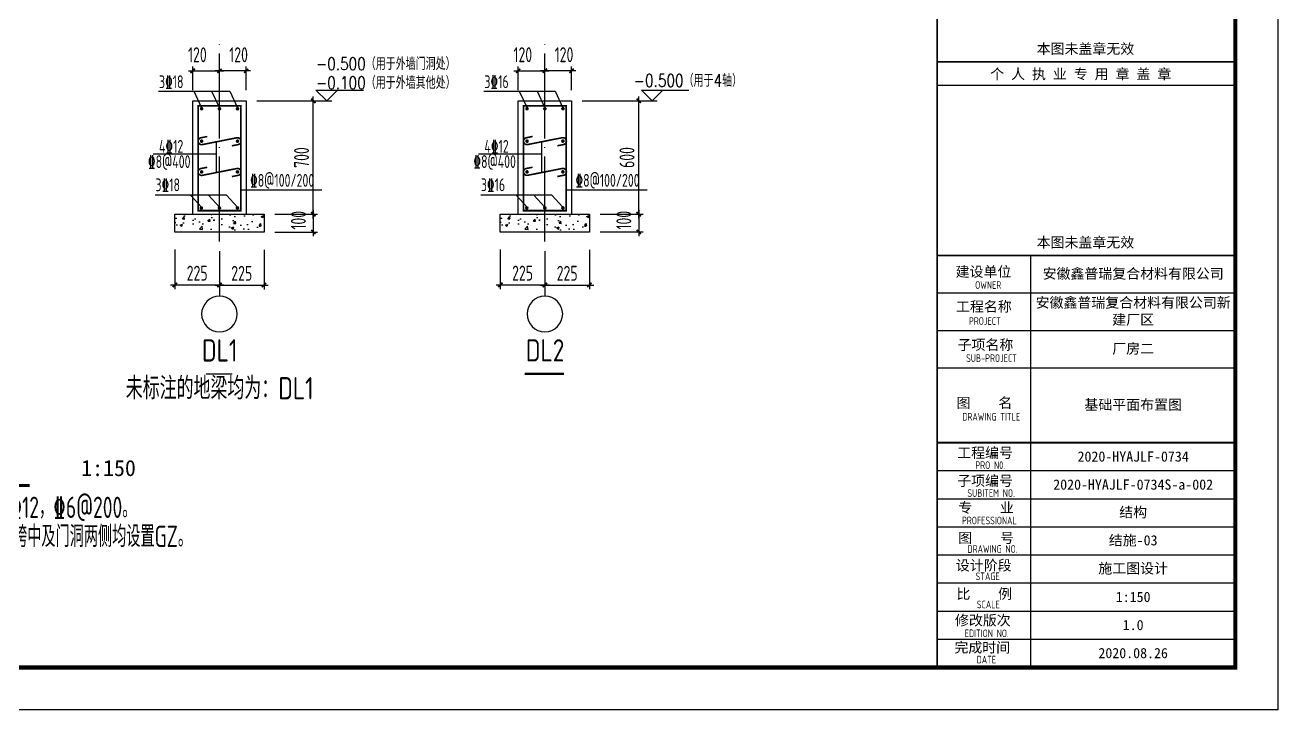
# Model space of a CAD drawing. Header units: millimetres. Extents: x 6950065 to 7140129, y 16284814 to 19754034.
# Drawn here: x 7038012 to 7082147, y 18913204 to 18937346 of the extents above; entities that cross this region are included whole.
import ezdxf
from ezdxf.enums import TextEntityAlignment as Align

# ---------------------------------------------------------------- set-up
doc = ezdxf.new("R2010")
doc.units = ezdxf.units.MM
doc.header["$LTSCALE"] = 1500
doc.header["$MEASUREMENT"] = 0
doc.linetypes.add('DOTE', pattern=[2.42, 2, -0.2, 0.02, -0.2])
doc.layers.get('Defpoints').update_dxf_attribs({"color": 1})
for name, color, linetype in [('AXIS', 3, 'Continuous'), ('AXIS_TEXT', 7, 'Continuous'), ('COLU_DE_DIM', 3, 'Continuous'), ('C型钢', 6, 'Continuous'), ('DIM_SYMB', 165, 'Continuous'), ('DOTE', 250, 'DOTE'), ('LZ_DIM', 3, 'Continuous'), ('LZ_HATCH', 253, 'Continuous'), ('LZ_LINE', 7, 'Continuous'), ('LZ_OTHER', 7, 'Continuous'), ('LZ_STEEL', 1, 'Continuous'), ('PUB_TEXT', 7, 'Continuous'), ('PUB_TITLE', 4, 'Continuous'), ('REIN', 1, 'Continuous'), ('TEXT', 7, 'Continuous'), ('THICK', 6, 'Continuous'), ('TK', 4, 'Continuous'), ('梁__实线', 4, 'Continuous'), ('灰土垫层', 215, 'Continuous'), ('轴线__尺寸数字', 253, 'Continuous')]:
    doc.layers.add(name, color=color, linetype=linetype)
doc.styles.add('_HZTXT', font='txt.shx', dxfattribs={"width": 0.8, "bigfont": 'hztxt.shx'})
doc.styles.add('_TCH_DYN', font='')
doc.styles.add('COMPLEX', font='COMPLEX')
doc.styles.add('TSSD_Dimension', font='Tssdeng.shx', dxfattribs={"width": 0.7, "bigfont": 'hztxt.shx'})
doc.styles.add('TSSD_REIN', font='tssdeng.shx', dxfattribs={"width": 0.7, "bigfont": 'tssdchn.shx'})
doc.styles.add('图签宋体', font='', dxfattribs={"height": 300})
doc.styles.get('_TCH_DYN').set_extended_font_data('SimSun')
doc.styles.get('图签宋体').set_extended_font_data('NSimSun')
doc.dimstyles.new('TSSD_25_150', dxfattribs={"dimtxt": 525, "dimasz": 150, "dimexe": 150, "dimexo": 375, "dimgap": 150, "dimtad": 1, "dimdec": 0, "dimlfac": 0.166667, "dimzin": 0, "dimdsep": 46, "dimtxsty": 'TSSD_Dimension', "dimblk": 'ARCHTICK', "dimblk1": 'ARCHTICK', "dimblk2": 'ARCHTICK', "dimcen": 0, "dimdle": 150, "dimclrt": 7, "dimadec": 0, "dimazin": 0, "dimtfac": 1, "dimtdec": 0, "dimtix": 1, "dimtmove": 2, "dimatfit": 3, "dimfxl": 0, "dimtolj": 1, "dimtzin": 0, "dimarcsym": 0})

# ---------------------------------------------------------------- blocks, each defined once
blk = doc.blocks.new('_ArchTick')
at = {"color": 0, "linetype": 'ByBlock', "const_width": 0.4}
blk.add_lwpolyline([(-0.5, -0.5), (0.5, 0.5)], dxfattribs=at)
blk = doc.blocks.new('*D888')
at = {"layer": 'COLU_DE_DIM', "color": 0, "lineweight": -2}
for p, q in [((7055230, 18935734), (7056474, 18935734)), ((7055381, 18935051), (7055381, 18935885)), ((7056323, 18935051), (7056323, 18935885))]:
    blk.add_line(p, q, dxfattribs=at)
at = {"layer": 'Defpoints', "color": 0}
for p in [(7056323, 18935734), (7055381, 18934674), (7056323, 18934674)]:
    blk.add_point(p, dxfattribs=at)
at = {"layer": 'COLU_DE_DIM', "color": 0, "lineweight": -2, "xscale": 150.7499999963329, "yscale": 150.7499999963329, "zscale": 150.7499999963329, "rotation": 180}
blk.add_blockref('_ArchTick', (7055381, 18935734), dxfattribs=at)
at = {"layer": 'COLU_DE_DIM', "color": 0, "lineweight": -2, "xscale": 150.7499999963329, "yscale": 150.7499999963329, "zscale": 150.7499999963329}
blk.add_blockref('_ArchTick', (7056323, 18935734), dxfattribs=at)
at = {"layer": 'COLU_DE_DIM', "color": 7, "insert": (7055546, 18936300), "char_height": 527.6, "attachment_point": 5, "style": 'TSSD_Dimension'}
blk.add_mtext('\\A1;120', dxfattribs=at)
blk = doc.blocks.new('*D889')
at = {"layer": 'COLU_DE_DIM', "color": 0, "lineweight": -2}
for p, q in [((7059630, 18930527), (7059630, 18934825)), ((7057642, 18934674), (7059781, 18934674)), ((7058270, 18930678), (7059781, 18930678))]:
    blk.add_line(p, q, dxfattribs=at)
at = {"layer": 'Defpoints', "color": 0}
for p in [(7057265, 18934674), (7059630, 18934674), (7057893, 18930678)]:
    blk.add_point(p, dxfattribs=at)
at = {"layer": 'COLU_DE_DIM', "color": 0, "lineweight": -2, "xscale": 150.7499999963329, "yscale": 150.7499999963329, "zscale": 150.7499999963329}
for p, rotation in [((7059630, 18934674), 90), ((7059630, 18930678), 270)]:
    blk.add_blockref('_ArchTick', p, dxfattribs=dict(at, rotation=rotation))
at = {"layer": 'COLU_DE_DIM', "color": 7, "insert": (7059215, 18932676), "char_height": 527.6, "attachment_point": 5, "rotation": 90, "style": 'TSSD_Dimension'}
blk.add_mtext('\\A1;600', dxfattribs=at)
blk = doc.blocks.new('*D890')
at = {"layer": 'COLU_DE_DIM', "color": 0, "lineweight": -2}
for p, q in [((7057416, 18935734), (7056172, 18935734)), ((7056323, 18935051), (7056323, 18935885)), ((7057265, 18935051), (7057265, 18935885))]:
    blk.add_line(p, q, dxfattribs=at)
at = {"layer": 'Defpoints', "color": 0}
for p in [(7056323, 18935734), (7056323, 18934674), (7057265, 18934674)]:
    blk.add_point(p, dxfattribs=at)
at = {"layer": 'COLU_DE_DIM', "color": 0, "lineweight": -2, "xscale": 150.7499999963329, "yscale": 150.7499999963329, "zscale": 150.7499999963329, "rotation": 180}
blk.add_blockref('_ArchTick', (7056323, 18935734), dxfattribs=at)
at = {"layer": 'COLU_DE_DIM', "color": 0, "lineweight": -2, "xscale": 150.7499999963329, "yscale": 150.7499999963329, "zscale": 150.7499999963329}
blk.add_blockref('_ArchTick', (7057265, 18935734), dxfattribs=at)
at = {"layer": 'COLU_DE_DIM', "color": 7, "insert": (7056998, 18936300), "char_height": 527.6, "attachment_point": 5, "style": 'TSSD_Dimension'}
blk.add_mtext('\\A1;120', dxfattribs=at)
blk = doc.blocks.new('_AXISO')
blk.add_circle((0, 0), 0.5)
at = {"layer": 'AXIS_TEXT', "style": 'COMPLEX', "width": 1.041667}
blk.add_attdef('A', text='', height=0.56, dxfattribs=at).set_placement((-0.25, -0.28), (0.25, -0.28), align=Align.FIT)
blk = doc.blocks.new('*D885')
at = {"layer": 'COLU_DE_DIM', "color": 0, "lineweight": -2}
for p, q in [((7054753, 18929438), (7054753, 18928036)), ((7056323, 18929376), (7056323, 18928036)), ((7054602, 18928187), (7056474, 18928187))]:
    blk.add_line(p, q, dxfattribs=at)
at = {"layer": 'Defpoints', "color": 0}
for p in [(7054753, 18929815), (7056323, 18929753), (7056323, 18928187)]:
    blk.add_point(p, dxfattribs=at)
at = {"layer": 'COLU_DE_DIM', "color": 0, "lineweight": -2, "xscale": 150.7499999963329, "yscale": 150.7499999963329, "zscale": 150.7499999963329, "rotation": 180}
blk.add_blockref('_ArchTick', (7054753, 18928187), dxfattribs=at)
at = {"layer": 'COLU_DE_DIM', "color": 0, "lineweight": -2, "xscale": 150.7499999963329, "yscale": 150.7499999963329, "zscale": 150.7499999963329}
blk.add_blockref('_ArchTick', (7056323, 18928187), dxfattribs=at)
at = {"layer": 'COLU_DE_DIM', "color": 7, "insert": (7055538, 18928602), "char_height": 527.6, "attachment_point": 5, "style": 'TSSD_Dimension'}
blk.add_mtext('\\A1;225', dxfattribs=at)
blk = doc.blocks.new('*D886')
at = {"layer": 'COLU_DE_DIM', "color": 0, "lineweight": -2}
for p, q in [((7056323, 18929376), (7056323, 18928031)), ((7057893, 18929427), (7057893, 18928031)), ((7056172, 18928182), (7058044, 18928182))]:
    blk.add_line(p, q, dxfattribs=at)
at = {"layer": 'Defpoints', "color": 0}
for p in [(7056323, 18929753), (7057893, 18929804), (7057893, 18928182)]:
    blk.add_point(p, dxfattribs=at)
at = {"layer": 'COLU_DE_DIM', "color": 0, "lineweight": -2, "xscale": 150.7499999963329, "yscale": 150.7499999963329, "zscale": 150.7499999963329, "rotation": 180}
blk.add_blockref('_ArchTick', (7056323, 18928182), dxfattribs=at)
at = {"layer": 'COLU_DE_DIM', "color": 0, "lineweight": -2, "xscale": 150.7499999963329, "yscale": 150.7499999963329, "zscale": 150.7499999963329}
blk.add_blockref('_ArchTick', (7057893, 18928182), dxfattribs=at)
at = {"layer": 'COLU_DE_DIM', "color": 7, "insert": (7057108, 18928596), "char_height": 527.6, "attachment_point": 5, "style": 'TSSD_Dimension'}
blk.add_mtext('\\A1;225', dxfattribs=at)
blk = doc.blocks.new('*D887')
at = {"layer": 'COLU_DE_DIM', "color": 0, "lineweight": -2}
for p, q in [((7059630, 18930833), (7059630, 18929902)), ((7059330, 18930682), (7059479, 18930682)), ((7058270, 18930053), (7059781, 18930053))]:
    blk.add_line(p, q, dxfattribs=at)
at = {"layer": 'Defpoints', "color": 0}
for p in [(7059707, 18930682), (7057893, 18930053), (7059630, 18930053)]:
    blk.add_point(p, dxfattribs=at)
at = {"layer": 'COLU_DE_DIM', "color": 0, "lineweight": -2, "xscale": 150.7499999963329, "yscale": 150.7499999963329, "zscale": 150.7499999963329}
for p, rotation in [((7059630, 18930682), 90), ((7059630, 18930053), 270)]:
    blk.add_blockref('_ArchTick', p, dxfattribs=dict(at, rotation=rotation))
at = {"layer": 'COLU_DE_DIM', "color": 7, "insert": (7059105, 18930467), "char_height": 527.6, "attachment_point": 5, "rotation": 90, "style": 'TSSD_Dimension'}
blk.add_mtext('\\A1;100', dxfattribs=at)
blk = doc.blocks.new('*D891')
at = {"layer": 'COLU_DE_DIM', "color": 0, "lineweight": -2}
for p, q in [((7043767, 18935732), (7045011, 18935732)), ((7043918, 18935049), (7043918, 18935883)), ((7044860, 18935049), (7044860, 18935883))]:
    blk.add_line(p, q, dxfattribs=at)
at = {"layer": 'Defpoints', "color": 0}
for p in [(7044860, 18935732), (7043918, 18934673), (7044860, 18934673)]:
    blk.add_point(p, dxfattribs=at)
at = {"layer": 'COLU_DE_DIM', "color": 0, "lineweight": -2, "xscale": 150.7499999963329, "yscale": 150.7499999963329, "zscale": 150.7499999963329, "rotation": 180}
blk.add_blockref('_ArchTick', (7043918, 18935732), dxfattribs=at)
at = {"layer": 'COLU_DE_DIM', "color": 0, "lineweight": -2, "xscale": 150.7499999963329, "yscale": 150.7499999963329, "zscale": 150.7499999963329}
blk.add_blockref('_ArchTick', (7044860, 18935732), dxfattribs=at)
at = {"layer": 'COLU_DE_DIM', "color": 7, "insert": (7044083, 18936298), "char_height": 527.6, "attachment_point": 5, "style": 'TSSD_Dimension'}
blk.add_mtext('\\A1;120', dxfattribs=at)
blk = doc.blocks.new('*D892')
at = {"layer": 'COLU_DE_DIM', "color": 0, "lineweight": -2}
for p, q in [((7048167, 18930526), (7048167, 18934823)), ((7046179, 18934673), (7048317, 18934673)), ((7046807, 18930676), (7048317, 18930676))]:
    blk.add_line(p, q, dxfattribs=at)
at = {"layer": 'Defpoints', "color": 0}
for p in [(7045802, 18934673), (7048167, 18934673), (7046430, 18930676)]:
    blk.add_point(p, dxfattribs=at)
at = {"layer": 'COLU_DE_DIM', "color": 0, "lineweight": -2, "xscale": 150.7499999963329, "yscale": 150.7499999963329, "zscale": 150.7499999963329}
for p, rotation in [((7048167, 18934673), 90), ((7048167, 18930676), 270)]:
    blk.add_blockref('_ArchTick', p, dxfattribs=dict(at, rotation=rotation))
at = {"layer": 'COLU_DE_DIM', "color": 7, "insert": (7047752, 18932675), "char_height": 527.6, "attachment_point": 5, "rotation": 90, "style": 'TSSD_Dimension'}
blk.add_mtext('\\A1;700', dxfattribs=at)
blk = doc.blocks.new('*D893')
at = {"layer": 'COLU_DE_DIM', "color": 0, "lineweight": -2}
for p, q in [((7045953, 18935732), (7044709, 18935732)), ((7044860, 18935049), (7044860, 18935883)), ((7045802, 18935049), (7045802, 18935883))]:
    blk.add_line(p, q, dxfattribs=at)
at = {"layer": 'Defpoints', "color": 0}
for p in [(7044860, 18935732), (7044860, 18934673), (7045802, 18934673)]:
    blk.add_point(p, dxfattribs=at)
at = {"layer": 'COLU_DE_DIM', "color": 0, "lineweight": -2, "xscale": 150.7499999963329, "yscale": 150.7499999963329, "zscale": 150.7499999963329, "rotation": 180}
blk.add_blockref('_ArchTick', (7044860, 18935732), dxfattribs=at)
at = {"layer": 'COLU_DE_DIM', "color": 0, "lineweight": -2, "xscale": 150.7499999963329, "yscale": 150.7499999963329, "zscale": 150.7499999963329}
blk.add_blockref('_ArchTick', (7045802, 18935732), dxfattribs=at)
at = {"layer": 'COLU_DE_DIM', "color": 7, "insert": (7045534, 18936298), "char_height": 527.6, "attachment_point": 5, "style": 'TSSD_Dimension'}
blk.add_mtext('\\A1;120', dxfattribs=at)
blk = doc.blocks.new('*D894')
at = {"layer": 'COLU_DE_DIM', "color": 0, "lineweight": -2}
for p, q in [((7043290, 18929436), (7043290, 18928035)), ((7044860, 18929374), (7044860, 18928035)), ((7043139, 18928185), (7045011, 18928185))]:
    blk.add_line(p, q, dxfattribs=at)
at = {"layer": 'Defpoints', "color": 0}
for p in [(7043290, 18929813), (7044860, 18929751), (7044860, 18928185)]:
    blk.add_point(p, dxfattribs=at)
at = {"layer": 'COLU_DE_DIM', "color": 0, "lineweight": -2, "xscale": 150.7499999963329, "yscale": 150.7499999963329, "zscale": 150.7499999963329, "rotation": 180}
blk.add_blockref('_ArchTick', (7043290, 18928185), dxfattribs=at)
at = {"layer": 'COLU_DE_DIM', "color": 0, "lineweight": -2, "xscale": 150.7499999963329, "yscale": 150.7499999963329, "zscale": 150.7499999963329}
blk.add_blockref('_ArchTick', (7044860, 18928185), dxfattribs=at)
at = {"layer": 'COLU_DE_DIM', "color": 7, "insert": (7044075, 18928600), "char_height": 527.6, "attachment_point": 5, "style": 'TSSD_Dimension'}
blk.add_mtext('\\A1;225', dxfattribs=at)
blk = doc.blocks.new('*D895')
at = {"layer": 'COLU_DE_DIM', "color": 0, "lineweight": -2}
for p, q in [((7044860, 18929374), (7044860, 18928029)), ((7046430, 18929425), (7046430, 18928029)), ((7044709, 18928180), (7046581, 18928180))]:
    blk.add_line(p, q, dxfattribs=at)
at = {"layer": 'Defpoints', "color": 0}
for p in [(7044860, 18929751), (7046430, 18929802), (7046430, 18928180)]:
    blk.add_point(p, dxfattribs=at)
at = {"layer": 'COLU_DE_DIM', "color": 0, "lineweight": -2, "xscale": 150.7499999963329, "yscale": 150.7499999963329, "zscale": 150.7499999963329, "rotation": 180}
blk.add_blockref('_ArchTick', (7044860, 18928180), dxfattribs=at)
at = {"layer": 'COLU_DE_DIM', "color": 0, "lineweight": -2, "xscale": 150.7499999963329, "yscale": 150.7499999963329, "zscale": 150.7499999963329}
blk.add_blockref('_ArchTick', (7046430, 18928180), dxfattribs=at)
at = {"layer": 'COLU_DE_DIM', "color": 7, "insert": (7045645, 18928594), "char_height": 527.6, "attachment_point": 5, "style": 'TSSD_Dimension'}
blk.add_mtext('\\A1;225', dxfattribs=at)
blk = doc.blocks.new('*D896')
at = {"layer": 'COLU_DE_DIM', "color": 0, "lineweight": -2}
for p, q in [((7048167, 18930831), (7048167, 18929901)), ((7047867, 18930680), (7048016, 18930680)), ((7046807, 18930051), (7048317, 18930051))]:
    blk.add_line(p, q, dxfattribs=at)
at = {"layer": 'Defpoints', "color": 0}
for p in [(7048244, 18930680), (7046430, 18930051), (7048167, 18930051)]:
    blk.add_point(p, dxfattribs=at)
at = {"layer": 'COLU_DE_DIM', "color": 0, "lineweight": -2, "xscale": 150.7499999963329, "yscale": 150.7499999963329, "zscale": 150.7499999963329}
for p, rotation in [((7048167, 18930680), 90), ((7048167, 18930051), 270)]:
    blk.add_blockref('_ArchTick', p, dxfattribs=dict(at, rotation=rotation))
at = {"layer": 'COLU_DE_DIM', "color": 7, "insert": (7047642, 18930465), "char_height": 527.6, "attachment_point": 5, "rotation": 90, "style": 'TSSD_Dimension'}
blk.add_mtext('\\A1;100', dxfattribs=at)
blk = doc.blocks.new('GeYuanFrame_88343862', base_point=(20.09, 4.53))
at = {"layer": 'PUB_TITLE'}
blk.add_lwpolyline([(803.09, 14.53), (803.09, 111.33)], dxfattribs=at)
at = {"layer": 'TK'}
for p, q in [((781.09, 102.53), (851.09, 102.53)), ((781.09, 93.73), (851.09, 93.73)), ((781.09, 84.93), (803.09, 84.93)), ((781.09, 84.93), (851.09, 84.93)), ((781.09, 67.37), (851.09, 67.37)), ((781.09, 67.33), (851.09, 67.33)), ((781.09, 60.77), (851.09, 60.77)), ((781.09, 54.17), (851.09, 54.17)), ((781.09, 47.57), (851.09, 47.57)), ((781.09, 40.97), (851.09, 40.97)), ((781.09, 34.37), (851.09, 34.37)), ((781.09, 27.77), (851.09, 27.77)), ((781.09, 21.17), (851.09, 21.17)), ((781.09, 14.53), (851.09, 14.53))]:
    blk.add_line(p, q, dxfattribs=at)
blk.add_lwpolyline([(20.09, 4.53), (20.09, 598.53), (861.09, 598.53), (861.09, 4.53)], close=True, dxfattribs=at)
at = {"layer": 'TK', "const_width": 1}
blk.add_lwpolyline([(45.09, 588.53), (851.09, 588.53), (851.09, 14.53), (45.09, 14.53)], close=True, dxfattribs=at)
at = {"layer": 'TK'}
for points, const_width in [([(781.09, 588.53), (781.09, 14.53)], 0.4), ([(781.09, 156.83), (851.09, 156.83)], 0.35), ([(781.09, 111.33), (851.09, 111.33)], 0.35), ([(781.09, 67.37), (851.09, 67.37)], 0.35)]:
    blk.add_lwpolyline(points, dxfattribs=dict(at, const_width=const_width))
blk.add_lwpolyline([(781.09, 151.33), (851.09, 151.33)], dxfattribs=at)
at = {"layer": 'TK', "style": '图签宋体'}
for s, p in [('本图未盖章无效', (804.43, 158.7)), ('个 人 执 业 专 用 章 盖 章', (793.52, 152.77)), ('本图未盖章无效', (804.43, 113.2)), ('建设单位', (785.39, 106.33)), ('工程名称', (785.47, 98.12)), ('子项名称', (785.85, 89.14)), ('图    名', (785.63, 75.5)), ('工程编号', (785.77, 63.77)), ('子项编号', (785.77, 57.19)), ('专    业', (786.01, 50.88)), ('图    号', (786.02, 43.77)), ('设计阶段', (785.45, 37.32)), ('比    例', (785.59, 30.63)), ('修改版次', (785.24, 24.41)), ('完成时间', (785.11, 18.02))]:
    blk.add_text(s, height=2.4, dxfattribs=at).set_placement(p)
at = {"layer": 'TK', "style": 'TSSD_REIN'}
for s, width, p in [('OWNER', 0.7, (789.98, 103.48)), ('PROJECT', 0.7, (788.52, 95.02)), ('SUB-PROJECT', 0.7, (787.86, 86.3)), ('DRAWING TITLE', 0.7, (786.97, 72.53)), ('PRO N0.', 0.7, (790.01, 61.15)), ('SUBITEM NO.', 0.7, (788.15, 54.58)), ('PROFESSIONAL', 0.8, (786.88, 48.15)), ('DRAWING NO.', 0.7, (788.19, 41.45)), ('STAGE', 0.7, (790.09, 35.03)), ('SCALE', 0.7, (790.38, 28.42)), ('EDITION NO.', 0.8, (787.53, 21.64)), ('DATE', 0.7, (790.33, 15.45))]:
    blk.add_text(s, height=1.8, dxfattribs=dict(at, width=width)).set_placement(p)
at = {"layer": 'TK', "char_height": 2.4, "width": 48, "attachment_point": 5, "style": '图签宋体'}
for s, insert in [('安徽鑫普瑞复合材料有限公司', (827.09, 106.93)), ('安徽鑫普瑞复合材料有限公司新建厂区', (827.09, 98.13)), ('厂房二', (827.09, 89.33)), ('基础平面布置图', (827.09, 76.13)), ('2020-HYAJLF-0734', (827.09, 64.07)), ('2020-HYAJLF-0734S-a-002', (827.09, 57.47)), ('结构', (827.09, 50.87)), ('结施-03', (827.09, 44.27)), ('施工图设计', (827.09, 37.67)), ('1:150', (827.09, 31.07)), ('1.0', (827.09, 24.47)), ('2020.08.26', (827.09, 17.88))]:
    blk.add_mtext(s, dxfattribs=dict(at, insert=insert))

msp = doc.modelspace()

# ---------------------------------------------------------------- hatches: boundary and pattern name
at = {"layer": 'LZ_HATCH', "ltscale": 0.01}
h = msp.add_hatch(dxfattribs=at)
h.set_pattern_fill('AR-CONC', color=256, scale=125.625, style=0)
h.set_pattern_definition([(50, (6812227.16, 18762024.3), (901.0581, -78.8324), [94.2187, -1036.4062]), (355, (6812227.2, 18762024.3), (-174.3064, 944.9414), [75.375, -829.125]), (100.4514, (6812302.25, 18762017.7), (726.7524, 866.1084), [80.0736, -880.8098]), (46.1842, (6812227.2, 18762275.5), (1340.7216, -207.9333), [141.328, -1554.6094]), (96.6356, (6812338.9, 18762258.2), (1174.17, 1223.7356), [120.1104, -1321.2145]), (351.1842, (6812227.2, 18762275.5), (1174.169, 1223.7365), [113.0625, -1243.6875]), (21, (6812352.8, 18762212.7), (749.8645, -505.79), [94.2187, -1036.4062]), (326, (6812352.8, 18762212.7), (305.665, 910.9697), [75.375, -829.125]), (71.4514, (6812415.3, 18762170.6), (1055.5297, 405.179), [80.0736, -880.8098]), (37.5, (6812227.16, 18762024.27), (15.27582, 418.1979), [0, -819.075, 0, -841.6875, 0, -832.2656]), (7.5, (6812227.16, 18762024.27), (330.4811, 495.4797), [0, -479.8875, 0, -800.23125, 0, -317.2031]), (327.5, (6811947, 18762024.27), (670.61444, -28.33456), [0, -314.0625, 0, -979.875, 0, -1300.21875]), (317.5, (6811821.4, 18762024.3), (732.6276, 125.7569), [0, -408.2812, 0, -650.7375, 0, -923.3437])])
h.paths.add_polyline_path([(7043289.8, 18930680.2), (7046430.4, 18930680.2), (7046430.4, 18930048.3), (7043289.8, 18930048.3)])
h = msp.add_hatch(dxfattribs=at)
h.set_pattern_fill('AR-CONC', color=256, scale=125.625, style=0)
h.set_pattern_definition([(50, (6823690.2, 18762026), (901.0581, -78.8324), [94.2187, -1036.4062]), (355, (6823690.2, 18762026), (-174.3064, 944.9414), [75.375, -829.125]), (100.4514, (6823765.3, 18762019.46), (726.7524, 866.1084), [80.0736, -880.8098]), (46.1842, (6823690.2, 18762277.3), (1340.7216, -207.9333), [141.328, -1554.6094]), (96.6356, (6823801.9, 18762260), (1174.17, 1223.7356), [120.1104, -1321.2145]), (351.1842, (6823690.2, 18762277.3), (1174.169, 1223.7365), [113.0625, -1243.6875]), (21, (6823815.8, 18762214.46), (749.8645, -505.79), [94.2187, -1036.4062]), (326, (6823815.8, 18762214.5), (305.665, 910.9697), [75.375, -829.125]), (71.4514, (6823878.3, 18762172.3), (1055.5297, 405.179), [80.0736, -880.8098]), (37.5, (6823690.2, 18762026.03), (15.27582, 418.1979), [0, -819.075, 0, -841.6875, 0, -832.2656]), (7.5, (6823690.2, 18762026.03), (330.4811, 495.4797), [0, -479.8875, 0, -800.23125, 0, -317.2031]), (327.5, (6823410.04, 18762026.03), (670.61444, -28.33456), [0, -314.0625, 0, -979.875, 0, -1300.21875]), (317.5, (6823284.4, 18762026), (732.6276, 125.7569), [0, -408.2812, 0, -650.7375, 0, -923.3437])])
h.paths.add_polyline_path([(7054752.8, 18930681.9), (7057893.5, 18930681.9), (7057893.5, 18930050.1), (7054752.8, 18930050.1)])

# ---------------------------------------------------------------- linework, layer by layer
at = {"color": 2}
for p, q in [((7045613.9, 18931534.5), (7048461.7, 18931534.5)), ((7057076.9, 18931536.3), (7059924.7, 18931536.3))]:
    msp.add_line(p, q, dxfattribs=at)
at = {"layer": 'AXIS'}
for p, q in [((7044860.1, 18929374.1), (7044860.1, 18927787.4)), ((7056323.1, 18929375.9), (7056323.1, 18927789.1))]:
    msp.add_line(p, q, dxfattribs=at)
at = {"layer": 'DIM_SYMB', "const_width": 105}
msp.add_lwpolyline([(7030422.6, 18921118.7), (7038179.8, 18921118.7)], dxfattribs=at)
at = {"layer": 'DOTE', "linetype": 'DOTE'}
for p, q in [((7044860.1, 18929714.8), (7044860.1, 18936655.9)), ((7056323.1, 18929716.6), (7056323.1, 18936657.6))]:
    msp.add_line(p, q, dxfattribs=at)
at = {"layer": 'LZ_DIM', "ltscale": 0.01}
for p, q in [((7048247.6, 18934672.5), (7048819.9, 18934672.5)), ((7059710.6, 18934674.3), (7060282.9, 18934674.3))]:
    msp.add_line(p, q, dxfattribs=at)
at = {"layer": 'LZ_LINE', "linetype": 'Continuous'}
for p, q in [((7043917.9, 18930680.2), (7043917.9, 18934672.5)), ((7043917.9, 18934672.5), (7045802.3, 18934672.5)), ((7045802.3, 18934672.5), (7045802.3, 18930678.1)), ((7055381, 18930681.9), (7055381, 18934674.3)), ((7055381, 18934674.3), (7057265.3, 18934674.3)), ((7057265.3, 18934674.3), (7057265.3, 18930679.9))]:
    msp.add_line(p, q, dxfattribs=at)
at = {"layer": 'LZ_OTHER'}
for p, q in [((7042714.6, 18935010.1), (7045221, 18935010.1)), ((7043956.1, 18935010.1), (7044231.9, 18934426)), ((7044584.2, 18935010.1), (7044860, 18934426)), ((7045221, 18935010.1), (7045496.1, 18934427.5)), ((7054177.7, 18935011.9), (7056684, 18935011.9)), ((7055419.1, 18935011.9), (7055694.9, 18934427.8)), ((7056047.2, 18935011.9), (7056323.1, 18934427.8)), ((7056684, 18935011.9), (7056959.2, 18934429.2)), ((7044758.3, 18932150.9), (7044758.3, 18933231.4)), ((7056221.3, 18932152.6), (7056221.3, 18933233.1)), ((7044758.3, 18932797), (7042521.1, 18932797)), ((7056221.3, 18932798.7), (7053984.1, 18932798.7)), ((7045109.7, 18931351), (7042600.2, 18931351)), ((7043844.8, 18931351), (7044231.9, 18930927.7)), ((7044472.9, 18931351), (7044860, 18930927.7)), ((7045109.7, 18931351), (7045496.1, 18930929.2)), ((7056572.7, 18931352.7), (7054063.3, 18931352.7)), ((7055307.8, 18931352.7), (7055694.9, 18930929.5)), ((7055936, 18931352.7), (7056323.1, 18930929.5)), ((7056572.7, 18931352.7), (7056959.2, 18930930.9))]:
    msp.add_line(p, q, dxfattribs=at)
at = {"layer": 'LZ_STEEL', "color": 4, "const_width": 62.8}
for points in [[(7044106.4, 18934494.5), (7045613.9, 18934494.5), (7045613.9, 18930802.1), (7044106.4, 18930802.1), (7044106.4, 18934494.5)], [(7055569.4, 18934496.3), (7057076.9, 18934496.3), (7057076.9, 18930803.8), (7055569.4, 18930803.8), (7055569.4, 18934496.3)]]:
    msp.add_lwpolyline(points, dxfattribs=at)
for points in [[(7044232, 18934427.5, 1), (7044232, 18934364.7, 1)], [(7044860.1, 18934426.2, 1), (7044860.1, 18934363.4, 1)], [(7045496.1, 18934427.5, 1), (7045496.1, 18934364.7, 1)], [(7055695, 18934429.2, 1), (7055695, 18934366.4, 1)], [(7056323.1, 18934428, 1), (7056323.1, 18934365.2, 1)], [(7056959.2, 18934429.2, 1), (7056959.2, 18934366.4, 1)], [(7044232, 18933283.7, 1), (7044232, 18933220.9, 1)], [(7045496.1, 18933283.7, 1), (7045496.1, 18933220.9, 1)], [(7055695, 18933285.4, 1), (7055695, 18933222.6, 1)], [(7056959.2, 18933285.4, 1), (7056959.2, 18933222.6, 1)], [(7044232, 18932199.6, 1), (7044232, 18932136.8, 1)], [(7045496.1, 18932199.6, 1), (7045496.1, 18932136.8, 1)], [(7055695, 18932201.4, 1), (7055695, 18932138.6, 1)], [(7056959.2, 18932201.4, 1), (7056959.2, 18932138.6, 1)], [(7044223.7, 18930927.7, 1), (7044223.7, 18930864.9, 1)], [(7044860.1, 18930927.7, 1), (7044860.1, 18930864.9, 1)], [(7045496.1, 18930929.2, 1), (7045496.1, 18930866.4, 1)], [(7055686.8, 18930929.5, 1), (7055686.8, 18930866.7, 1)], [(7056323.1, 18930929.5, 1), (7056323.1, 18930866.7, 1)], [(7056959.2, 18930930.9, 1), (7056959.2, 18930868.1, 1)]]:
    msp.add_lwpolyline(points, format="xyb", close=True, dxfattribs=at)
at = {"layer": 'PUB_TEXT', "color": 7}
for p, q in [((7048261, 18935049.4), (7049014.7, 18935049.4)), ((7048637.8, 18934672.5), (7048261, 18935049.4)), ((7049014.7, 18935049.4), (7048637.8, 18934672.5)), ((7048637.8, 18935049.4), (7049934.3, 18935049.4)), ((7059724, 18935051.2), (7060477.7, 18935051.2)), ((7060100.9, 18934674.3), (7059724, 18935051.2)), ((7060477.7, 18935051.2), (7060100.9, 18934674.3)), ((7060100.9, 18935051.2), (7061397.3, 18935051.2))]:
    msp.add_line(p, q, dxfattribs=at)
at = {"layer": 'REIN', "color": 4, "const_width": 56.5}
for points in [[(7044430.1, 18933416.3), (7044208.3, 18933372.4, 0.9997835), (7044255.7, 18933132.1), (7045472.4, 18933372.4, -1.0002165), (7045519.8, 18933132.1), (7045298, 18933088.3)], [(7055893.1, 18933418), (7055671.3, 18933374.2, 0.9997835), (7055718.7, 18933133.9), (7056935.5, 18933374.2, -1.0002165), (7056982.9, 18933133.9), (7056761, 18933090)], [(7044430.1, 18932332.2), (7044208.3, 18932288.4, 0.9997835), (7044255.7, 18932048.1), (7045472.4, 18932288.4, -1.0002165), (7045519.8, 18932048.1), (7045298, 18932004.3)], [(7055893.1, 18932334), (7055671.3, 18932290.2, 0.9997835), (7055718.7, 18932049.8), (7056935.5, 18932290.2, -1.0002165), (7056982.9, 18932049.8), (7056761, 18932006)]]:
    msp.add_lwpolyline(points, format="xyb", dxfattribs=at)
at = {"layer": 'THICK'}
for points, const_width in [([(7044382.4, 18925048.4), (7045310.2, 18925048.4)], 52.3), ([(7055607.9, 18925055.3), (7056999.6, 18925055.3)], 78.5)]:
    msp.add_lwpolyline(points, dxfattribs=dict(at, const_width=const_width))
at = {"layer": '梁__实线'}
for points in [[(7043289.8, 18930680.2), (7046430.4, 18930680.2), (7046430.4, 18930048.3), (7043289.8, 18930048.3)], [(7054752.8, 18930681.9), (7057893.5, 18930681.9), (7057893.5, 18930050.1), (7054752.8, 18930050.1)]]:
    msp.add_lwpolyline(points, close=True, dxfattribs=at)
at = {"layer": '灰土垫层'}
for p, q in [((7043289.8, 18930046.7), (7043289.8, 18930680.2)), ((7046430.4, 18930676.5), (7046430.4, 18930048.3)), ((7054752.8, 18930048.4), (7054752.8, 18930681.9)), ((7057893.5, 18930678.2), (7057893.5, 18930050.1)), ((7046430.4, 18930048.3), (7043289.8, 18930046.7)), ((7057893.5, 18930050.1), (7054752.8, 18930048.4))]:
    msp.add_line(p, q, dxfattribs=at)

# ---------------------------------------------------------------- block references
at = {"layer": 'AXIS', "xscale": -1256.249999969441, "yscale": 1256.249999969441, "zscale": 1256.249999969441, "rotation": 180}
for p in [(7044860.1, 18927159.2), (7056323.1, 18927161)]:
    msp.add_blockref('_AXISO', p, dxfattribs=at)
at = {"layer": 'C型钢', "color": 3, "xscale": 150, "yscale": 150, "zscale": 150}
msp.add_blockref('GeYuanFrame_88343862', (6955997, 18913204.1), dxfattribs=at)

# ---------------------------------------------------------------- texts
at = {"layer": 'PUB_TEXT', "color": 7, "style": '_HZTXT', "width": 0.8}
for s, p in [('-0.500（用于外墙门洞处）', (7050721.6, 18936003.9)), ('-0.500（用于4轴）', (7061364.7, 18935413.4)), ('-0.100（用于外墙其他处）', (7050721.6, 18935336.4))]:
    msp.add_text(s, height=439.687, dxfattribs=at).set_placement(p, align=Align.MIDDLE)
at = {"layer": 'PUB_TEXT', "style": 'TSSD_REIN', "width": 0.7}
for s, p in [('3\x8418', (7042730.5, 18935120.2)), ('3\x8416', (7054193.5, 18935121.9)), ('4\x8412', (7042730.5, 18932842.5)), ('4\x8412', (7054193.5, 18932844.3)), ('\x848@400', (7042341.6, 18932305.3)), ('\x848@400', (7053804.6, 18932307.1)), ('\x848@100/200', (7045938, 18931644.4)), ('\x848@100/200', (7057401, 18931646.1)), ('3\x8418', (7042607.5, 18931487.5)), ('3\x8416', (7054070.5, 18931489.2))]:
    msp.add_text(s, height=452.25, dxfattribs=at).set_placement(p)
at = {"layer": 'PUB_TEXT', "style": '_TCH_DYN'}
msp.add_text('1:150', height=566.46, dxfattribs=at).set_placement((7039988.7, 18921448.3))
at = {"layer": 'TEXT', "style": 'TSSD_REIN', "width": 0.8}
for s, height, p in [('DL1', 785.16, (7044869.2, 18925249.8, 5464.8)), ('DL2', 785.16, (7056332.2, 18925251.6, 5464.8)), ('未标注的地梁均为：DL1', 785.156, (7044869.2, 18923916.6, 5464.8))]:
    msp.add_text(s, height=height, dxfattribs=at).set_placement(p, align=Align.BOTTOM_CENTER)
at = {"layer": '轴线__尺寸数字', "color": 2, "style": 'TSSD_REIN', "width": 0.7}
for s, p in [('注:1.未注明柱为GZ，240X240，4\x8412，\x846@200。', (7029135.6, 18919972.2)), ('在1.2m标高以下维护墙中每开间、跨中及门洞两侧均设置GZ。', (7029894.2, 18918948.7))]:
    msp.add_text(s, height=750, dxfattribs=at).set_placement(p)

# ---------------------------------------------------------------- dimensions: what is measured, and where the dimension line sits
at = {"layer": 'COLU_DE_DIM'}
for base, p1, p2, picture, middle in [((7044860.1, 18935732.5), (7043917.9, 18934672.5), (7044860.1, 18934672.5), '*D891', (7044083.2, 18936297.8)), ((7056323.1, 18935734.2), (7055381, 18934674.3), (7056323.1, 18934674.3), '*D888', (7055546.3, 18936299.5))]:
    dim = msp.add_linear_dim(base=base, p1=p1, p2=p2, text='120', dimstyle='TSSD_25_150', override={"dimscale": 1.005, "dimlfac": 0.165837}, dxfattribs=at)
    dim.commit()
    dim.dimension.update_dxf_attribs({"geometry": picture, "text_midpoint": middle, "dimtype": 128})
for base, p1, p2, angle, text, picture, middle in [((7044860.1, 18935732.5), (7045802.3, 18934672.5), (7044860.1, 18934672.5), 180, '120', '*D893', (7045534.5, 18936297.8)), ((7056323.1, 18935734.2), (7057265.3, 18934674.3), (7056323.1, 18934674.3), 180, '120', '*D890', (7056997.5, 18936299.5)), ((7048166.7, 18930051.5), (7048243.6, 18930680.2), (7046430.4, 18930051.5), 90, '100', '*D896', (7047642.1, 18930465.2)), ((7059629.8, 18930053.2), (7059706.7, 18930682), (7057893.5, 18930053.2), 90, '100', '*D887', (7059105.2, 18930466.9))]:
    dim = msp.add_linear_dim(base=base, p1=p1, p2=p2, angle=angle, text=text, dimstyle='TSSD_25_150', override={"dimscale": 1.005, "dimlfac": 0.165837}, dxfattribs=at)
    dim.commit()
    dim.dimension.update_dxf_attribs({"geometry": picture, "text_midpoint": middle, "dimtype": 128})
for base, p1, p2, text, picture, middle in [((7048166.7, 18934672.5), (7046430.4, 18930676.5), (7045802.3, 18934672.5), '700', '*D892', (7047752.2, 18932674.5)), ((7059629.8, 18934674.3), (7057893.5, 18930678.2), (7057265.3, 18934674.3), '600', '*D889', (7059215.2, 18932676.3))]:
    dim = msp.add_linear_dim(base=base, p1=p1, p2=p2, angle=90, text=text, dimstyle='TSSD_25_150', override={"dimscale": 1.005, "dimlfac": 0.165837}, dxfattribs=at)
    dim.commit()
    dim.dimension.update_dxf_attribs({"geometry": picture, "text_midpoint": middle})
for base, p1, p2, picture, middle in [((7044860.1, 18928185.3), (7043289.8, 18929813.3), (7044860.1, 18929751), '*D894', (7044075, 18928599.9)), ((7046430.4, 18928179.9), (7044860.1, 18929751), (7046430.4, 18929802.3), '*D895', (7045645.3, 18928594.5)), ((7056323.1, 18928187.1), (7054752.8, 18929815), (7056323.1, 18929752.8), '*D885', (7055538, 18928601.6)), ((7057893.5, 18928181.7), (7056323.1, 18929752.8), (7057893.5, 18929804), '*D886', (7057108.3, 18928596.3))]:
    dim = msp.add_linear_dim(base=base, p1=p1, p2=p2, text='225', dimstyle='TSSD_25_150', override={"dimscale": 1.005, "dimlfac": 0.165837}, dxfattribs=at)
    dim.commit()
    dim.dimension.update_dxf_attribs({"geometry": picture, "text_midpoint": middle})

doc.saveas('drawing.dxf')
